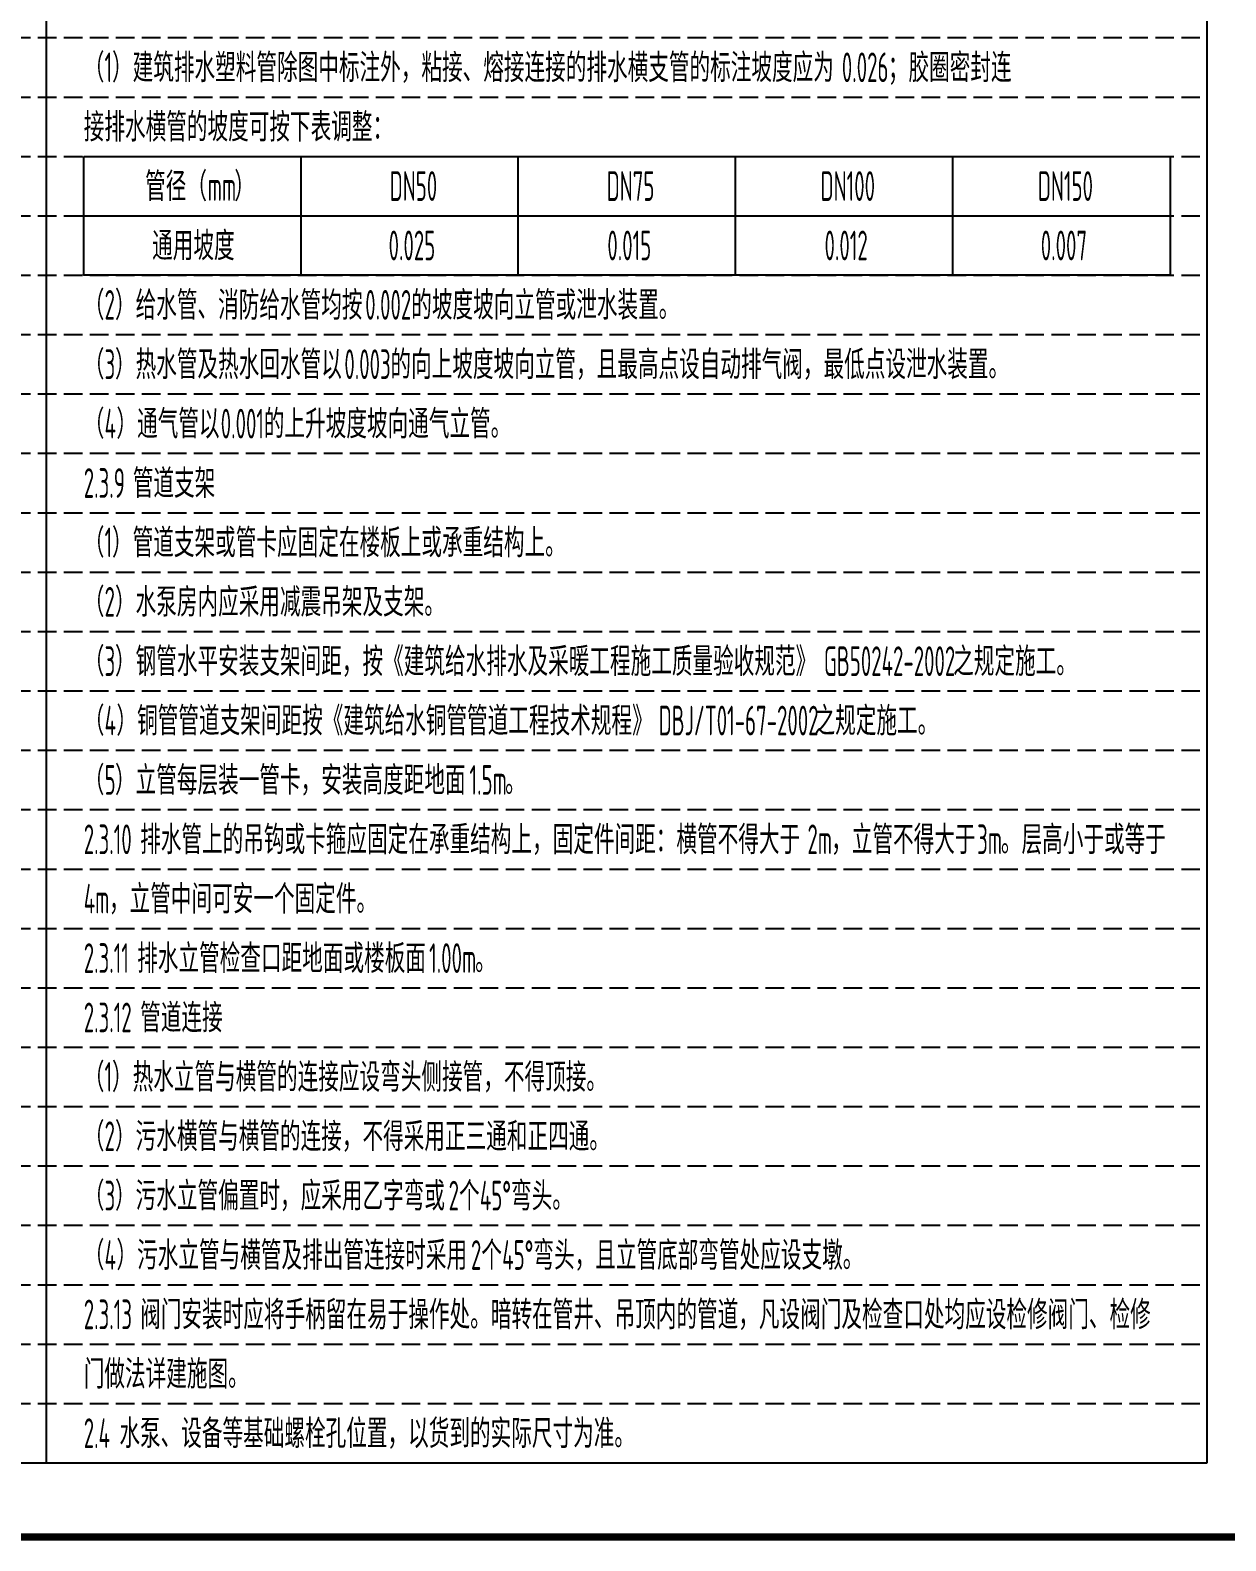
# Model space of a CAD drawing. Extents: x 12300 to 361047, y -1498650 to 1244242.
# Drawn here: x 264593 to 280695, y 133746 to 154096 of the extents above; entities that cross this region are included whole.
import ezdxf

# ---------------------------------------------------------------- set-up
doc = ezdxf.new("R2010")
doc.units = 0
doc.header["$LTSCALE"] = 1000
doc.header["$MEASUREMENT"] = 0
doc.linetypes.add('DASH', pattern=[0.35, 0.25, -0.1])
doc.layers.get('0').update_dxf_attribs({"color": 8, "linetype": 'CONTINUOUS'})
doc.layers.add('TEXT', color=3, linetype='CONTINUOUS')
doc.layers.add('TWT_TITLE', color=7, linetype='CONTINUOUS')
doc.styles.get("Standard").update_dxf_attribs({"font": 'GBENOR', "bigfont": 'GBCBIG'})

msp = doc.modelspace()

# ---------------------------------------------------------------- linework, layer by layer
for p in [(268240.2, 151596.1), (271166.8, 151596.1), (274093.5, 151596.1), (277020.2, 151596.1)]:
    msp.add_point(p)
at = {"layer": 'TEXT', "color": 3}
for p, q in [((280446.8, 134796.1), (280446.8, 172796.1)), ((264813.5, 134796.1), (264813.5, 169996.1)), ((268240.2, 150796.1), (268240.2, 152396.1)), ((271166.8, 150796.1), (271166.8, 152396.1)), ((274093.5, 150796.1), (274093.5, 152396.1)), ((277020.2, 150796.1), (277020.2, 152396.1)), ((265313.5, 151596.1), (279946.8, 151596.1)), ((233546.8, 134796.1), (280446.8, 134796.1))]:
    msp.add_line(p, q, dxfattribs=at)
at = {"layer": 'TEXT', "color": 3, "linetype": 'DASH'}
for p, q in [((233546.8, 153996.1), (280446.8, 153996.1)), ((233546.8, 153196.1), (280446.8, 153196.1)), ((233546.8, 152396.1), (280446.8, 152396.1)), ((233546.8, 151596.1), (280446.8, 151596.1)), ((233546.8, 150796.1), (280446.8, 150796.1)), ((233546.8, 149996.1), (280446.8, 149996.1)), ((233546.8, 149196.1), (280446.8, 149196.1)), ((233546.8, 148396.1), (280446.8, 148396.1)), ((233546.8, 147596.1), (280446.8, 147596.1)), ((233546.8, 146796.1), (280446.8, 146796.1)), ((233546.8, 145996.1), (280446.8, 145996.1)), ((233546.8, 145196.1), (280446.8, 145196.1)), ((233546.8, 144396.1), (280446.8, 144396.1)), ((233546.8, 143596.1), (280446.8, 143596.1)), ((233546.8, 142796.1), (280446.8, 142796.1)), ((233546.8, 141996.1), (280446.8, 141996.1)), ((233546.8, 141196.1), (280446.8, 141196.1)), ((233546.8, 140396.1), (280446.8, 140396.1)), ((233546.8, 139596.1), (280446.8, 139596.1)), ((233546.8, 138796.1), (280446.8, 138796.1)), ((233546.8, 137996.1), (280446.8, 137996.1)), ((233546.8, 137196.1), (280446.8, 137196.1)), ((233546.8, 136396.1), (280446.8, 136396.1)), ((233546.8, 135596.1), (280446.8, 135596.1))]:
    msp.add_line(p, q, dxfattribs=at)
at = {"layer": 'TEXT', "color": 3}
msp.add_lwpolyline([(265313.5, 152396.1), (279946.8, 152396.1), (279946.8, 150796.1), (265313.5, 150796.1)], close=True, dxfattribs=at)
at = {"layer": 'TWT_TITLE', "color": 3, "const_width": 100}
msp.add_lwpolyline([(232546.8, 133796.1), (288446.8, 133796.1), (288446.8, 173796.1), (232546.8, 173796.1)], close=True, dxfattribs=at)

# ---------------------------------------------------------------- texts
at = {"layer": 'TEXT', "color": 3}
for s, height, p in [('（', 385.8, (265313.5, 153396.1)), ('）建筑排水塑料管除图中标注外，粘接、熔接连接的排水横支管的标注坡度应为', 385.816, (265694.3, 153396.1)), ('；胶圈密封连', 385.82, (276144.1, 153396.1)), ('接排水横管的坡度可按下表调整：', 385.816, (265313.5, 152596.1)), ('管径（', 385.82, (266140, 151796.1)), ('）', 385.8, (267342.6, 151796.1)), ('通用坡度', 385.82, (266234.3, 150996.1)), ('（', 385.8, (265313.5, 150196.1)), ('）给水管、消防给水管均按', 385.816, (265734.3, 150196.1)), ('的坡度坡向立管或泄水装置。', 385.816, (269724.6, 150196.1)), ('（', 385.8, (265313.5, 149396.1)), ('）热水管及热水回水管以', 385.816, (265734.3, 149396.1)), ('的向上坡度坡向立管，且最高点设自动排气阀，最低点设泄水装置。', 385.816, (269443.7, 149396.1)), ('（', 385.8, (265313.5, 148596.1)), ('）通气管以', 385.82, (265754.3, 148596.1)), ('的上升坡度坡向通气立管。', 385.816, (267738.6, 148596.1)), ('管道支架', 385.82, (265974.2, 147796.1)), ('（', 385.8, (265313.5, 146996.1)), ('）管道支架或管卡应固定在楼板上或承重结构上。', 385.816, (265694.3, 146996.1)), ('（', 385.8, (265313.5, 146196.1)), ('）水泵房内应采用减震吊架及支架。', 385.816, (265734.3, 146196.1)), ('（', 385.8, (265313.5, 145396.1)), ('）钢管水平安装支架间距，按《建筑给水排水及采暖工程施工质量验收规范》', 385.816, (265734.3, 145396.1)), ('之规定施工。', 385.82, (277023.3, 145396.1)), ('（', 385.8, (265313.5, 144596.1)), ('）铜管管道支架间距按《建筑给水铜管管道工程技术规程》', 385.816, (265754.3, 144596.1)), ('之规定施工。', 385.82, (275156.5, 144596.1)), ('（', 385.8, (265313.5, 143796.1)), ('）立管每层装一管卡，安装高度距地面', 385.816, (265734.3, 143796.1)), ('。', 385.8, (270988.8, 143796.1)), ('排水管上的吊钩或卡箍应固定在承重结构上，固定件间距：横管不得大于', 385.816, (266073.5, 142996.1)), ('，立管不得大于', 385.82, (275380.7, 142996.1)), ('。层高小于或等于', 385.82, (277666.7, 142996.1)), ('，立管中间可安一个固定件。', 385.816, (265653.5, 142196.1)), ('排水立管检查口距地面或楼板面', 385.816, (266033.5, 141396.1)), ('。', 385.8, (270585.4, 141396.1)), ('管道连接', 385.82, (266073.5, 140596.1)), ('（', 385.8, (265313.5, 139796.1)), ('）热水立管与横管的连接应设弯头侧接管，不得顶接。', 385.816, (265694.3, 139796.1)), ('（', 385.8, (265313.5, 138996.1)), ('）污水横管与横管的连接，不得采用正三通和正四通。', 385.816, (265734.3, 138996.1)), ('（', 385.8, (265313.5, 138196.1)), ('）污水立管偏置时，应采用乙字弯或', 385.816, (265734.3, 138196.1)), ('个', 385.8, (270368, 138196.1)), ('弯头。', 385.82, (271068.8, 138196.1)), ('（', 385.8, (265313.5, 137396.1)), ('）污水立管与横管及排出管连接时采用', 385.816, (265754.3, 137396.1)), ('个', 385.8, (270668.8, 137396.1)), ('弯头，且立管底部弯管处应设支墩。', 385.816, (271369.7, 137396.1)), ('阀门安装时应将手柄留在易于操作处。暗转在管井、吊顶内的管道，凡设阀门及检查口处均应设检修阀门、检修', 385.816, (266073.5, 136596.1)), ('门做法详建施图。', 385.82, (265313.5, 135796.1)), ('水泵、设备等基础螺栓孔位置，以货到的实际尺寸为准。', 385.816, (265793.5, 134996.1))]:
    msp.add_text(s, height=height, dxfattribs=at).set_placement(p)
at = {"layer": 'TEXT', "color": 3, "width": 0.6}
for s, p in [('1', (265594.3, 153396.1)), ('0.026', (275524.1, 153396.1)), ('mm', (266982.6, 151796.1)), ('DN50', (269433.4, 151796.1)), ('DN75', (272356, 151796.1)), ('DN100', (275236.7, 151796.1)), ('DN150', (278163.4, 151796.1)), ('0.025', (269419.3, 150996.1)), ('0.015', (272365.9, 150996.1)), ('0.012', (275290.7, 150996.1)), ('0.007', (278203.4, 150996.1)), ('2', (265594.3, 150196.1)), ('0.002', (269104.6, 150196.1)), ('3', (265594.3, 149396.1)), ('0.003', (268823.7, 149396.1)), ('4', (265594.3, 148596.1)), ('0.001', (267158.6, 148596.1)), ('2.3.9', (265313.5, 147796.1)), ('1', (265594.3, 146996.1)), ('2', (265594.3, 146196.1)), ('3', (265594.3, 145396.1)), ('GB50242-2002', (275283.3, 145396.1)), ('4', (265594.3, 144596.1)), ('DBJ/T01-67-2002', (273056.5, 144596.1)), ('5', (265594.3, 143796.1)), ('1.5m', (270508.8, 143796.1)), ('2.3.10', (265313.5, 142996.1)), ('2m', (275060.7, 142996.1)), ('3m', (277346.7, 142996.1)), ('4m', (265313.5, 142196.1)), ('2.3.11', (265313.5, 141396.1)), ('1.00m', (269965.4, 141396.1)), ('2.3.12', (265313.5, 140596.1)), ('1', (265594.3, 139796.1)), ('2', (265594.3, 138996.1)), ('3', (265594.3, 138196.1)), ('2', (270228, 138196.1)), ('45%%d', (270648.8, 138196.1)), ('4', (265594.3, 137396.1)), ('2', (270528.8, 137396.1)), ('45%%d', (270949.7, 137396.1)), ('2.3.13', (265313.5, 136596.1)), ('2.4', (265313.5, 134996.1))]:
    msp.add_text(s, height=400, dxfattribs=at).set_placement(p)

doc.saveas('drawing.dxf')
